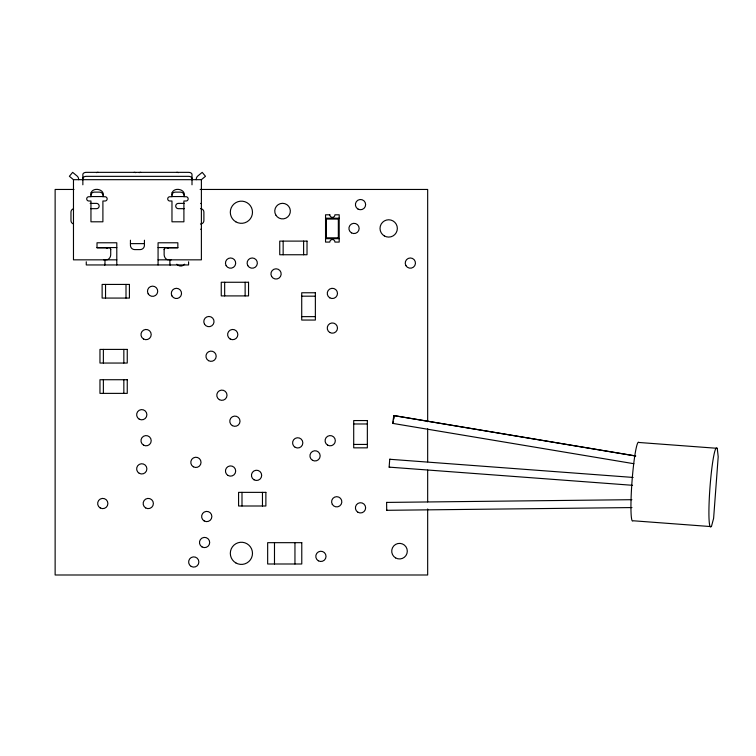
<?xml version="1.0" encoding="UTF-8"?>
<svg xmlns="http://www.w3.org/2000/svg" width="756" height="756" viewBox="0 0 756 756"><rect width="100%" height="100%" fill="white"/><g stroke="black" fill="none" stroke-linecap="round" stroke-linejoin="round"><path stroke-width="1.13" d="M82.858 184.795L82.858 179.172M192.005 179.682L192.005 178.473A3.411 2.126 0 0 0 188.594 176.346L86.269 176.346A3.411 2.126 0 0 0 82.858 178.473M168.323 259.837A5.396 4.413 -90 0 1 164.146 254.923L164.137 249.499M632.555 485.305L389.142 467.132L389.727 459.27L390.313 459.298M201.389 228.955L200.671 229.304M633.915 463.721L392.562 423.36L393.857 415.583L635.787 455.972M393.517 421.168L393.148 423.388L392.562 423.36M393.885 418.947L394.443 415.611M711.424 526.611L713.617 518.314L718.2 456.775L717.264 448.317L638.905 442.477A39.548 3.544 -85.7 0 0 632.016 481.421A39.548 3.544 -85.7 0 0 633.074 520.761L711.046 526.592A39.548 3.544 -85.7 0 1 709.988 487.242A39.548 3.544 -85.7 0 1 716.877 448.299L717.264 448.317M338.338 219.06L339.189 218.21L325.543 218.21L326.403 219.06L326.403 237.819L325.543 238.669L339.189 238.669L338.338 237.819L338.338 219.06L326.403 219.06M78.596 179.682A4.347 4.347 0 0 0 76.81 175.789L72.652 172.349L69.382 176.28L73.474 179.682L201.389 179.682L205.481 176.28L202.211 172.349L198.063 175.789A4.347 4.347 0 0 0 196.276 179.682M387.289 510.338L386.703 510.309L386.618 502.419L631.874 499.688M386.703 510.309L631.959 507.569M73.993 189.454L55.131 189.454L55.131 574.995L427.669 574.995L427.669 508.968M200.132 189.454L427.669 189.454L427.669 421.716M90.956 196.56L102.901 196.56M171.971 196.56L183.906 196.56M90.134 203.383L96.503 203.383A2.646 2.646 0 0 1 99.149 206.029A2.646 2.646 0 0 1 96.503 208.675L90.682 208.675M184.086 203.383L178.369 203.383A2.646 2.646 0 0 0 175.723 206.029A2.646 2.646 0 0 0 178.369 208.675L184.19 208.675M200.671 203.383L201.389 203.742M326.403 237.819L338.338 237.819M130.438 243.63L144.424 243.63M97.014 247.562L116.793 247.562M158.07 247.562L177.849 247.562M116.793 259.837L73.474 259.837L73.474 179.682M158.07 259.837L201.389 259.837L201.389 179.682M301.72 296.182L315.365 296.182M301.72 316.641L315.365 316.641M353.704 423.974L367.35 423.974M353.704 444.433L367.35 444.433M389.142 467.132L389.727 467.161M386.618 502.419L387.204 502.447M389.727 459.27L633.141 477.442M393.857 415.583L635.21 455.944M110.726 249.499L110.716 254.923A5.396 4.413 90 0 1 106.539 259.837M427.669 428.794L427.669 461.803M427.669 470.062L427.669 501.889M303.619 241.107L303.619 254.753M294.953 542.676L294.953 563.995M283.15 241.107L283.15 254.753M274.485 542.676L274.485 563.995M262.464 492.364L262.464 506M245.133 282.262L245.133 295.908M241.996 492.364L241.996 506M224.664 282.262L224.664 295.908M192.005 184.795L192.005 174.475A3.411 2.126 0 0 0 188.594 172.349L86.269 172.349A3.411 2.126 0 0 0 82.858 174.475L82.858 179.682M188.594 261.793L188.594 264.95L86.269 264.95L86.269 261.793M170.261 264.269L170.261 264.95M169.883 259.837L169.883 264.95M158.07 264.95L158.07 242.78L177.849 242.78L177.849 247.902L165.526 247.902A1.701 1.399 -90 0 0 164.137 249.603M144.424 240.219L144.424 245.341A4.262 4.262 0 0 1 140.162 249.603L134.7 249.603A4.262 4.262 0 0 1 130.438 245.341L130.438 240.219M126.006 284.426L126.006 298.072M123.842 349.404L123.842 363.05M123.842 379.729L123.842 393.375M116.793 264.95L116.793 242.78L97.014 242.78L97.014 247.902L109.337 247.902A1.701 1.399 90 0 1 110.735 249.603M105.538 284.426L105.538 298.072M104.98 259.837L104.98 264.95M104.602 264.269L104.602 264.95M103.374 349.404L103.374 363.05M103.374 379.729L103.374 393.375M184.681 264.213A5.112 5.112 0 0 1 176.828 264.213M106.407 247.902A1.701 1.399 90 0 1 107.39 248.393M90.956 195.086A3.411 2.958 0 0 1 94.368 192.128L99.49 192.128A3.411 2.958 0 0 1 102.901 195.086M134.02 172.349A3.411 2.126 0 0 1 135.73 172.633M183.906 195.086A3.411 2.958 0 0 0 180.495 192.128L175.383 192.128A3.411 2.958 0 0 0 171.971 195.086M167.473 248.393A1.701 1.399 -90 0 1 168.465 247.902M171.262 259.837A5.396 4.413 -90 0 1 170.223 259.62M176.658 172.349A3.411 2.126 0 0 1 178.369 172.633M139.142 172.633A3.411 2.126 0 0 1 140.843 172.349M200.482 208.675A3.411 3.411 0 0 1 203.893 212.086L203.893 220.61A3.411 3.411 0 0 1 200.482 224.022M73.502 223.908A3.411 3.411 0 0 1 70.969 220.61L70.969 212.086A3.411 3.411 0 0 1 73.502 208.788M104.649 259.62A5.396 4.413 90 0 1 103.61 259.837M96.503 172.633A3.411 2.126 0 0 1 98.204 172.349M91.079 192.789L90.956 196.73L88.83 196.73A2.136 2.136 0 0 0 86.694 198.866A2.136 2.136 0 0 0 88.83 201.001L90.956 201.001L90.956 221.801L102.901 221.801L102.901 201.001L105.027 201.001A2.136 2.136 0 0 0 107.163 198.866A2.136 2.136 0 0 0 105.027 196.73L102.901 196.73C105.793 189.274 93.224 186.609 91.079 192.789M172.084 192.789L171.971 196.73L169.835 196.73A2.136 2.136 0 0 0 167.709 198.866A2.136 2.136 0 0 0 169.835 201.001L171.971 201.001L171.971 221.801L183.906 221.801L183.906 201.001L186.042 201.001A2.136 2.136 0 0 0 188.168 198.866A2.136 2.136 0 0 0 186.042 196.73L183.906 196.73C186.808 189.274 174.239 186.609 172.084 192.789M329.814 214.798L325.543 214.798L325.543 242.081L329.814 242.081A2.561 2.561 0 0 1 332.366 239.52A2.561 2.561 0 0 1 334.927 242.081L339.189 242.081L339.189 214.798L334.927 214.798A2.561 2.561 0 0 1 332.366 217.35A2.561 2.561 0 0 1 329.814 214.798M307.021 241.107L279.739 241.107L279.739 254.753L307.021 254.753L307.021 241.107M248.544 282.262L221.253 282.262L221.253 295.908L248.544 295.908L248.544 282.262M129.418 284.426L102.126 284.426L102.126 298.072L129.418 298.072L129.418 284.426M315.365 292.77L301.72 292.77L301.72 320.053L315.365 320.053L315.365 292.77M127.254 349.404L99.962 349.404L99.962 363.05L127.254 363.05L127.254 349.404M127.254 379.729L99.962 379.729L99.962 393.375L127.254 393.375L127.254 379.729M367.35 420.563L353.704 420.563L353.704 447.845L367.35 447.845L367.35 420.563M265.876 492.364L238.584 492.364L238.584 506L265.876 506L265.876 492.364M301.776 542.676L267.662 542.676L267.662 563.995L301.776 563.995L301.776 542.676M143.536 339A5.112 5.112 0 0 0 151.209 334.568A5.112 5.112 0 0 0 143.536 330.136A5.112 5.112 0 0 0 143.536 339M357.966 209.043A5.112 5.112 0 0 0 365.639 204.611A5.112 5.112 0 0 0 357.966 200.179A5.112 5.112 0 0 0 357.966 209.043M247.798 265.649A5.112 5.112 0 0 0 256.662 265.649A5.112 5.112 0 0 0 252.23 257.976A5.112 5.112 0 0 0 247.798 265.649M219.344 399.65A5.112 5.112 0 0 0 227.017 395.218A5.112 5.112 0 0 0 219.344 390.786A5.112 5.112 0 0 0 219.344 399.65M204.479 324.135A5.112 5.112 0 0 0 213.343 324.135A5.112 5.112 0 0 0 208.911 316.462A5.112 5.112 0 0 0 204.479 324.135M329.814 332.508A5.112 5.112 0 0 0 337.488 328.076A5.112 5.112 0 0 0 329.814 323.644A5.112 5.112 0 0 0 329.814 332.508M312.483 460.291A5.112 5.112 0 0 0 320.157 455.868A5.112 5.112 0 0 0 312.483 451.436A5.112 5.112 0 0 0 312.483 460.291M405.915 265.649A5.112 5.112 0 0 0 414.77 265.649A5.112 5.112 0 0 0 410.347 257.976A5.112 5.112 0 0 0 405.915 265.649M226.138 265.649A5.112 5.112 0 0 0 235.003 265.649A5.112 5.112 0 0 0 230.571 257.976A5.112 5.112 0 0 0 226.138 265.649M351.474 232.867A5.112 5.112 0 0 0 359.147 228.435A5.112 5.112 0 0 0 351.474 224.012A5.112 5.112 0 0 0 351.474 232.867M145.71 507.947A5.112 5.112 0 0 0 153.383 503.515A5.112 5.112 0 0 0 145.71 499.083A5.112 5.112 0 0 0 145.71 507.947M100.217 507.947A5.112 5.112 0 0 0 107.891 503.515A5.112 5.112 0 0 0 100.217 499.083A5.112 5.112 0 0 0 100.217 507.947M143.536 445.133A5.112 5.112 0 0 0 151.209 440.701A5.112 5.112 0 0 0 143.536 436.269A5.112 5.112 0 0 0 143.536 445.133M357.966 512.275A5.112 5.112 0 0 0 365.639 507.843A5.112 5.112 0 0 0 357.966 503.411A5.112 5.112 0 0 0 357.966 512.275M191.192 566.424A5.112 5.112 0 0 0 198.866 561.991A5.112 5.112 0 0 0 191.192 557.559A5.112 5.112 0 0 0 191.192 566.424M204.186 520.941A5.112 5.112 0 0 0 211.86 516.509A5.112 5.112 0 0 0 204.186 512.077A5.112 5.112 0 0 0 204.186 520.941M254.007 479.786A5.112 5.112 0 0 0 261.68 475.354A5.112 5.112 0 0 0 254.007 470.922A5.112 5.112 0 0 0 254.007 479.786M230.174 339A5.112 5.112 0 0 0 237.847 334.568A5.112 5.112 0 0 0 230.174 330.136A5.112 5.112 0 0 0 230.174 339M271.621 276.479A5.112 5.112 0 0 0 280.485 276.479A5.112 5.112 0 0 0 276.053 268.805A5.112 5.112 0 0 0 271.621 276.479M208.514 360.659A5.112 5.112 0 0 0 216.188 356.227A5.112 5.112 0 0 0 208.514 351.795A5.112 5.112 0 0 0 208.514 360.659M193.356 466.792A5.112 5.112 0 0 0 201.03 462.36A5.112 5.112 0 0 0 193.356 457.928A5.112 5.112 0 0 0 193.356 466.792M232.347 425.637A5.112 5.112 0 0 0 240.021 421.205A5.112 5.112 0 0 0 232.347 416.773A5.112 5.112 0 0 0 232.347 425.637M327.641 445.133A5.112 5.112 0 0 0 335.324 440.701A5.112 5.112 0 0 0 327.641 436.269A5.112 5.112 0 0 0 327.641 445.133M295.152 447.297A5.112 5.112 0 0 0 302.835 442.865A5.112 5.112 0 0 0 295.152 438.433A5.112 5.112 0 0 0 295.152 447.297M228.01 475.458A5.112 5.112 0 0 0 235.683 471.026A5.112 5.112 0 0 0 228.01 466.594A5.112 5.112 0 0 0 228.01 475.458M139.208 473.294A5.112 5.112 0 0 0 146.881 468.862A5.112 5.112 0 0 0 139.208 464.43A5.112 5.112 0 0 0 139.208 473.294M139.208 419.145A5.112 5.112 0 0 0 146.881 414.713A5.112 5.112 0 0 0 139.208 410.281A5.112 5.112 0 0 0 139.208 419.145M318.352 560.801A5.112 5.112 0 0 0 326.025 556.369A5.112 5.112 0 0 0 318.352 551.937A5.112 5.112 0 0 0 318.352 560.801M148.167 293.81A5.112 5.112 0 0 0 157.031 293.81A5.112 5.112 0 0 0 152.599 286.137A5.112 5.112 0 0 0 148.167 293.81M171.99 295.974A5.112 5.112 0 0 0 180.854 295.974A5.112 5.112 0 0 0 176.422 288.301A5.112 5.112 0 0 0 171.99 295.974M329.814 297.845A5.112 5.112 0 0 0 337.488 293.413A5.112 5.112 0 0 0 329.814 288.99A5.112 5.112 0 0 0 329.814 297.845M202.022 546.928A5.112 5.112 0 0 0 209.695 542.506A5.112 5.112 0 0 0 202.022 538.074A5.112 5.112 0 0 0 202.022 546.928M332.29 504.346A5.112 5.112 0 0 0 341.145 504.346A5.112 5.112 0 0 0 336.722 496.673A5.112 5.112 0 0 0 332.29 504.346M235.853 221.839A11.085 11.085 0 0 0 252.485 212.238A11.085 11.085 0 0 0 235.853 202.636A11.085 11.085 0 0 0 235.853 221.839M235.853 562.927A11.085 11.085 0 0 0 252.485 553.335A11.085 11.085 0 0 0 235.853 543.734A11.085 11.085 0 0 0 235.853 562.927M384.35 235.938A8.666 8.666 0 0 0 397.344 228.435A8.666 8.666 0 0 0 384.35 220.932A8.666 8.666 0 0 0 384.35 235.938M275.798 215.006A7.796 7.796 0 0 0 289.302 215.006A7.796 7.796 0 0 0 282.555 203.317A7.796 7.796 0 0 0 275.798 215.006M395.615 557.919A7.796 7.796 0 0 0 407.304 551.162A7.796 7.796 0 0 0 395.615 544.414A7.796 7.796 0 0 0 395.615 557.919"/></g></svg>
